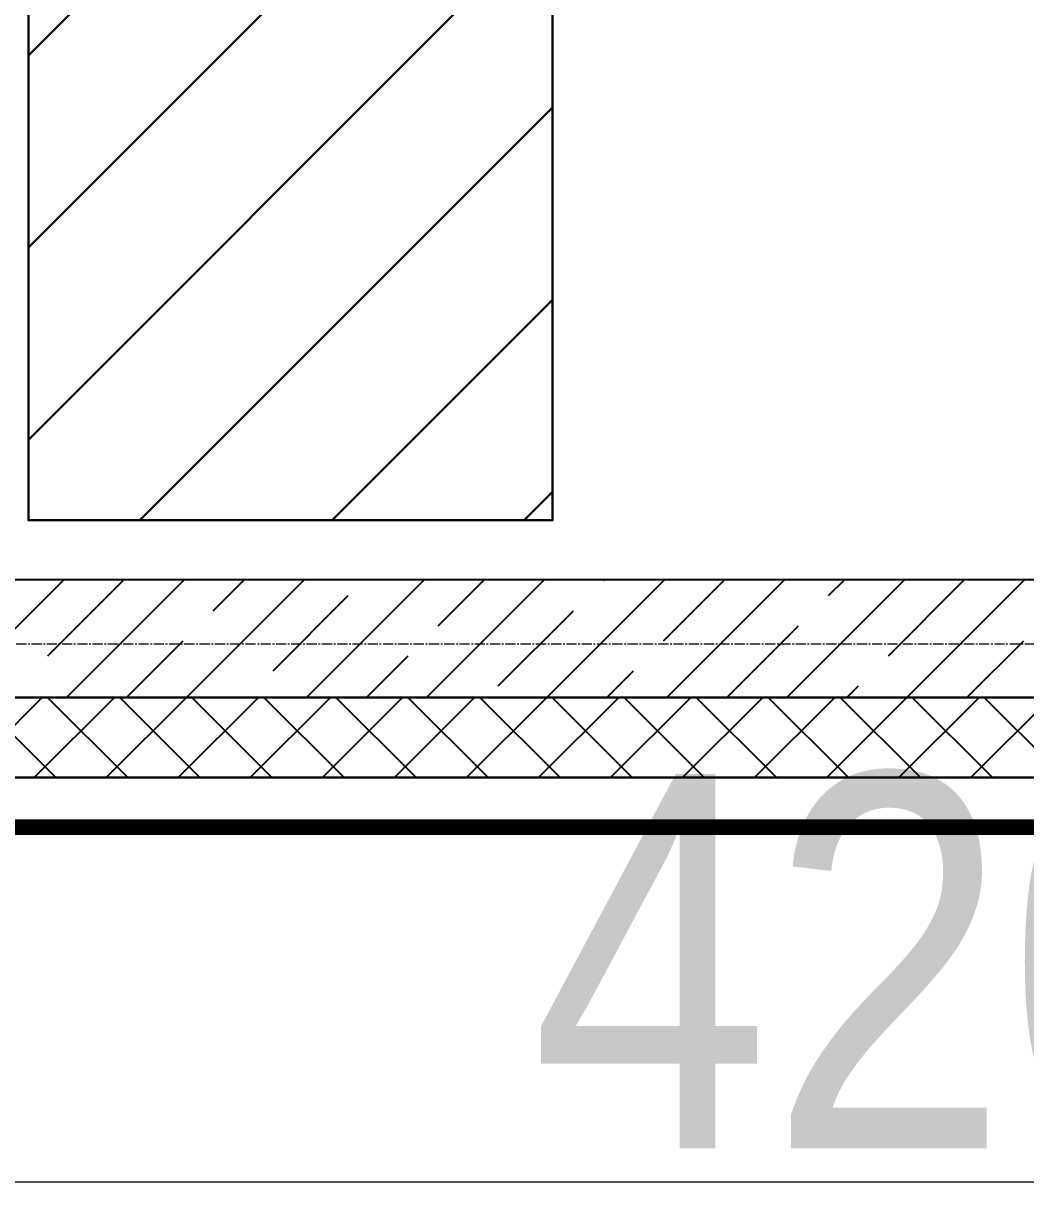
# Model space of a CAD drawing. Header units: millimetres. Extents: x -231292 to 573618, y -153144 to 564035.
# Drawn here: x 9162 to 11037, y 185561 to 187727 of the extents above; entities that cross this region are included whole.
import ezdxf

# ---------------------------------------------------------------- set-up
doc = ezdxf.new("R2010")
doc.units = ezdxf.units.MM
doc.linetypes.add('CENTER2', pattern=[28.575, 19.05, -3.175, 3.175, -3.175])
doc.layers.get('0').update_dxf_attribs({"color": 250})
doc.layers.get('Defpoints').update_dxf_attribs({"color": 250})
for name, color, linetype, lineweight in [('10.3) строит. леса', 20, 'Continuous', 30), ('АР_Стены ЖБ', 250, 'Continuous', 35), ('АР_Тонкая', 250, 'Continuous', 5), ('АР_Утеплитель', 250, 'Continuous', 0), ('АР_Штриховка', 250, 'Continuous', 0), ('РД_Оси_100', 250, 'Continuous', 0), ('РД_Оси_размер', 250, 'Continuous', 0)]:
    doc.layers.add(name, color=color, linetype=linetype, lineweight=lineweight)
doc.styles.add('style1', font='ARIALN.TTF')
doc.dimstyles.new('Dim100_ареал', dxfattribs={"dimscale": 100, "dimtxt": 2.5, "dimasz": 1, "dimexe": 1, "dimexo": 1, "dimgap": 0.5, "dimtad": 1, "dimzin": 12, "dimdsep": 46, "dimtxsty": 'style1', "dimblk": 'ARCHTICK', "dimcen": 1, "dimdle": 1, "dimclrd": 256, "dimclre": 256, "dimaunit": 1, "dimadec": 0, "dimazin": 3, "dimtfac": 1, "dimtmove": 1, "dimatfit": 3, "dimldrblk": 'OPEN30', "dimfxl": 2, "dimfxlon": 1, "dimtolj": 1, "dimtzin": 0, "dimlwd": 9, "dimlwe": 9, "dimarcsym": 0})

# ---------------------------------------------------------------- blocks, each defined once
blk = doc.blocks.new('_ArchTick')
at = {"color": 0, "linetype": 'ByBlock', "const_width": 0.15}
blk.add_lwpolyline([(-0.5, -0.5), (0.5, 0.5)], dxfattribs=at)
blk = doc.blocks.new('*D153')
at = {"layer": 'Defpoints', "color": 0, "transparency": 16777216}
for p in [(1195652.9, 135907.8), (1199852.9, 135907.8), (1199852.9, 134907.8)]:
    blk.add_point(p, dxfattribs=at)
at = {"layer": 'РД_Оси_размер', "lineweight": 9, "transparency": 16777216}
for p, q in [((1195652.9, 135107.8), (1195652.9, 134807.8)), ((1199852.9, 135107.8), (1199852.9, 134807.8)), ((1195552.9, 134907.8), (1199952.9, 134907.8))]:
    blk.add_line(p, q, dxfattribs=at)
at = {"layer": 'РД_Оси_размер', "lineweight": 9, "transparency": 16777216, "xscale": 100, "yscale": 100, "zscale": 100, "rotation": 180}
blk.add_blockref('_ArchTick', (1195652.9, 134907.8), dxfattribs=at)
at = {"layer": 'РД_Оси_размер', "lineweight": 9, "transparency": 16777216, "xscale": 100, "yscale": 100, "zscale": 100}
blk.add_blockref('_ArchTick', (1199852.9, 134907.8), dxfattribs=at)
at = {"layer": 'РД_Оси_размер', "color": 0, "transparency": 16777216, "insert": (1197752.9, 135315.2), "char_height": 700, "attachment_point": 5, "style": 'style1'}
blk.add_mtext('\\A1;4200', dxfattribs=at)
blk = doc.blocks.new('_Open30')
at = {"color": 0, "linetype": 'ByBlock', "lineweight": -2}
for p, q in [((-1, 0.268), (0, 0)), ((0, 0), (-1, -0.268)), ((0, 0), (-1, 0))]:
    blk.add_line(p, q, dxfattribs=at)
blk = doc.blocks.new('оси_рен')
at = {"layer": 'РД_Оси_100', "color": 251, "linetype": 'CENTER2', "true_color": 0x636466}
blk.add_line((1189697.958, 135913.25), (1225207.916, 135913.25), dxfattribs=at)
at = {"layer": 'РД_Оси_размер', "color": 251, "true_color": 0x636466}
dim = blk.add_linear_dim(base=(1199852.916, 134907.755), p1=(1195652.916, 135907.755), p2=(1199852.916, 135907.755), dimstyle='Dim100_ареал', override={"dimtxt": 7}, dxfattribs=at)
dim.commit()
dim.dimension.update_dxf_attribs({"geometry": '*D153', "text_midpoint": (1197752.916, 135315.156)})

msp = doc.modelspace()

# ---------------------------------------------------------------- hatches: boundary and pattern name
at = {"layer": '10.3) строит. леса'}
h = msp.add_hatch(dxfattribs=at)
h.set_pattern_fill('ANSI31', color=256, scale=80)
h.set_pattern_definition([(45, (13371.44, 332676.43), (-179.60512, 179.60512), [])])
h.paths.add_polyline_path([(9171.748, 188797.312), (9171.748, 186797.312), (10151.748, 186797.312), (10151.748, 188797.312)])

# ---------------------------------------------------------------- linework, layer by layer
msp.add_lwpolyline([(9171.748, 188797.312), (9171.748, 186797.312), (10151.748, 186797.312), (10151.748, 188797.312)], close=True, dxfattribs=at)
at = {"layer": 'АР_Стены ЖБ', "color": 18, "linetype": 'Continuous', "lineweight": 25, "true_color": 0x000000}
for p, q in [((15603.243, 186686.253), (9023.243, 186686.253)), ((9023.243, 186466.253), (15603.243, 186466.253))]:
    msp.add_line(p, q, dxfattribs=at)
at = {"layer": 'АР_Тонкая', "color": 18, "linetype": 'Continuous', "lineweight": 25, "true_color": 0x000000}
for p, q in [((16803.243, 186316.253), (8653.243, 186316.253)), ((8573.243, 186236.253), (16803.243, 186236.253)), ((16803.243, 186236.253), (8573.243, 186236.253)), ((8548.243, 186211.253), (16803.243, 186211.253))]:
    msp.add_line(p, q, dxfattribs=at)
at = {"layer": 'АР_Утеплитель', "color": 18, "linetype": 'Continuous', "lineweight": 25, "true_color": 0x000000}
for p, q in [((16803.243, 186466.253), (8803.243, 186466.253)), ((8653.243, 186316.253), (16803.243, 186316.253))]:
    msp.add_line(p, q, dxfattribs=at)
at = {"layer": 'АР_Штриховка', "color": 18, "linetype": 'Continuous', "lineweight": 25, "true_color": 0x000000}
for p, q in [((9023.243, 186471.233), (9238.263, 186686.253)), ((9208.463, 186544.199), (9348.779, 186684.516)), ((9242.77, 186466.253), (9462.77, 186686.253)), ((9467.276, 186466.253), (9687.276, 186686.253)), ((9517.159, 186628.389), (9575.023, 186686.253)), ((9691.782, 186466.253), (9911.782, 186686.253)), ((9916.289, 186466.253), (10136.289, 186686.253)), ((9938.108, 186600.326), (10024.036, 186686.253)), ((10140.795, 186466.253), (10360.795, 186686.253)), ((10246.805, 186684.516), (10248.542, 186686.253)), ((10359.058, 186572.262), (10473.048, 186686.253)), ((10365.302, 186466.253), (10585.302, 186686.253)), ((10589.808, 186466.253), (10809.808, 186686.253)), ((10667.754, 186656.452), (10697.555, 186686.253)), ((10780.007, 186544.199), (10920.324, 186684.516)), ((10814.314, 186466.253), (11034.314, 186686.253)), ((9629.412, 186516.136), (9769.729, 186656.452)), ((10050.362, 186488.073), (10190.678, 186628.389)), ((10477.555, 186466.253), (10611.628, 186600.326)), ((9355.023, 186466.253), (9461.032, 186572.262)), ((10926.568, 186466.253), (11032.577, 186572.262)), ((9804.036, 186466.253), (9881.982, 186544.199)), ((10253.048, 186466.253), (10302.931, 186516.136)), ((10702.061, 186466.253), (10723.881, 186488.073)), ((9047.868, 186316.253), (9197.868, 186466.253)), ((9223.128, 186316.253), (9073.128, 186466.253)), ((9182.572, 186316.253), (9332.572, 186466.253)), ((9357.831, 186316.253), (9207.831, 186466.253)), ((9317.276, 186316.253), (9467.276, 186466.253)), ((9492.535, 186316.253), (9342.535, 186466.253)), ((9451.98, 186316.253), (9601.98, 186466.253)), ((9627.239, 186316.253), (9477.239, 186466.253)), ((9586.684, 186316.253), (9736.684, 186466.253)), ((9761.943, 186316.253), (9611.943, 186466.253)), ((9721.388, 186316.253), (9871.388, 186466.253)), ((9896.647, 186316.253), (9746.647, 186466.253)), ((9856.091, 186316.253), (10006.091, 186466.253)), ((10031.351, 186316.253), (9881.351, 186466.253)), ((9990.795, 186316.253), (10140.795, 186466.253)), ((10166.055, 186316.253), (10016.055, 186466.253)), ((10125.499, 186316.253), (10275.499, 186466.253)), ((10300.758, 186316.253), (10150.758, 186466.253)), ((10260.203, 186316.253), (10410.203, 186466.253)), ((10435.462, 186316.253), (10285.462, 186466.253)), ((10394.907, 186316.253), (10544.907, 186466.253)), ((10570.166, 186316.253), (10420.166, 186466.253)), ((10529.611, 186316.253), (10679.611, 186466.253)), ((10704.87, 186316.253), (10554.87, 186466.253)), ((10664.314, 186316.253), (10814.314, 186466.253)), ((10839.574, 186316.253), (10689.574, 186466.253)), ((10799.018, 186316.253), (10949.018, 186466.253)), ((10974.278, 186316.253), (10824.278, 186466.253)), ((10933.722, 186316.253), (11083.722, 186466.253)), ((11108.981, 186316.253), (10958.981, 186466.253)), ((8564.992, 186228.002), (16803.243, 186228.002)), ((8565.992, 186229.002), (16803.243, 186229.002)), ((8566.992, 186230.002), (16803.243, 186230.002)), ((8567.992, 186231.002), (16803.243, 186231.002)), ((8568.992, 186232.002), (16803.243, 186232.002)), ((8569.992, 186233.002), (16803.243, 186233.002)), ((8570.992, 186234.002), (16803.243, 186234.002)), ((8571.992, 186235.002), (16803.243, 186235.002)), ((8572.992, 186236.002), (16803.243, 186236.002)), ((8548.992, 186212.002), (16803.243, 186212.002)), ((8549.992, 186213.002), (16803.243, 186213.002)), ((8550.992, 186214.002), (16803.243, 186214.002)), ((8551.992, 186215.002), (16803.243, 186215.002)), ((8552.992, 186216.002), (16803.243, 186216.002)), ((8553.992, 186217.002), (16803.243, 186217.002)), ((8554.992, 186218.002), (16803.243, 186218.002)), ((8555.992, 186219.002), (16803.243, 186219.002)), ((8556.992, 186220.002), (16803.243, 186220.002)), ((8557.992, 186221.002), (16803.243, 186221.002)), ((8558.992, 186222.002), (16803.243, 186222.002)), ((8559.992, 186223.002), (16803.243, 186223.002)), ((8560.992, 186224.002), (16803.243, 186224.002)), ((8561.992, 186225.002), (16803.243, 186225.002)), ((8562.992, 186226.002), (16803.243, 186226.002)), ((8563.992, 186227.002), (16803.243, 186227.002))]:
    msp.add_line(p, q, dxfattribs=at)

# ---------------------------------------------------------------- block references
at = {"rotation": 359.999868838025}
msp.add_blockref('оси_рен', (-1186750.035, 50655.808), dxfattribs=at)

doc.saveas('drawing.dxf')
